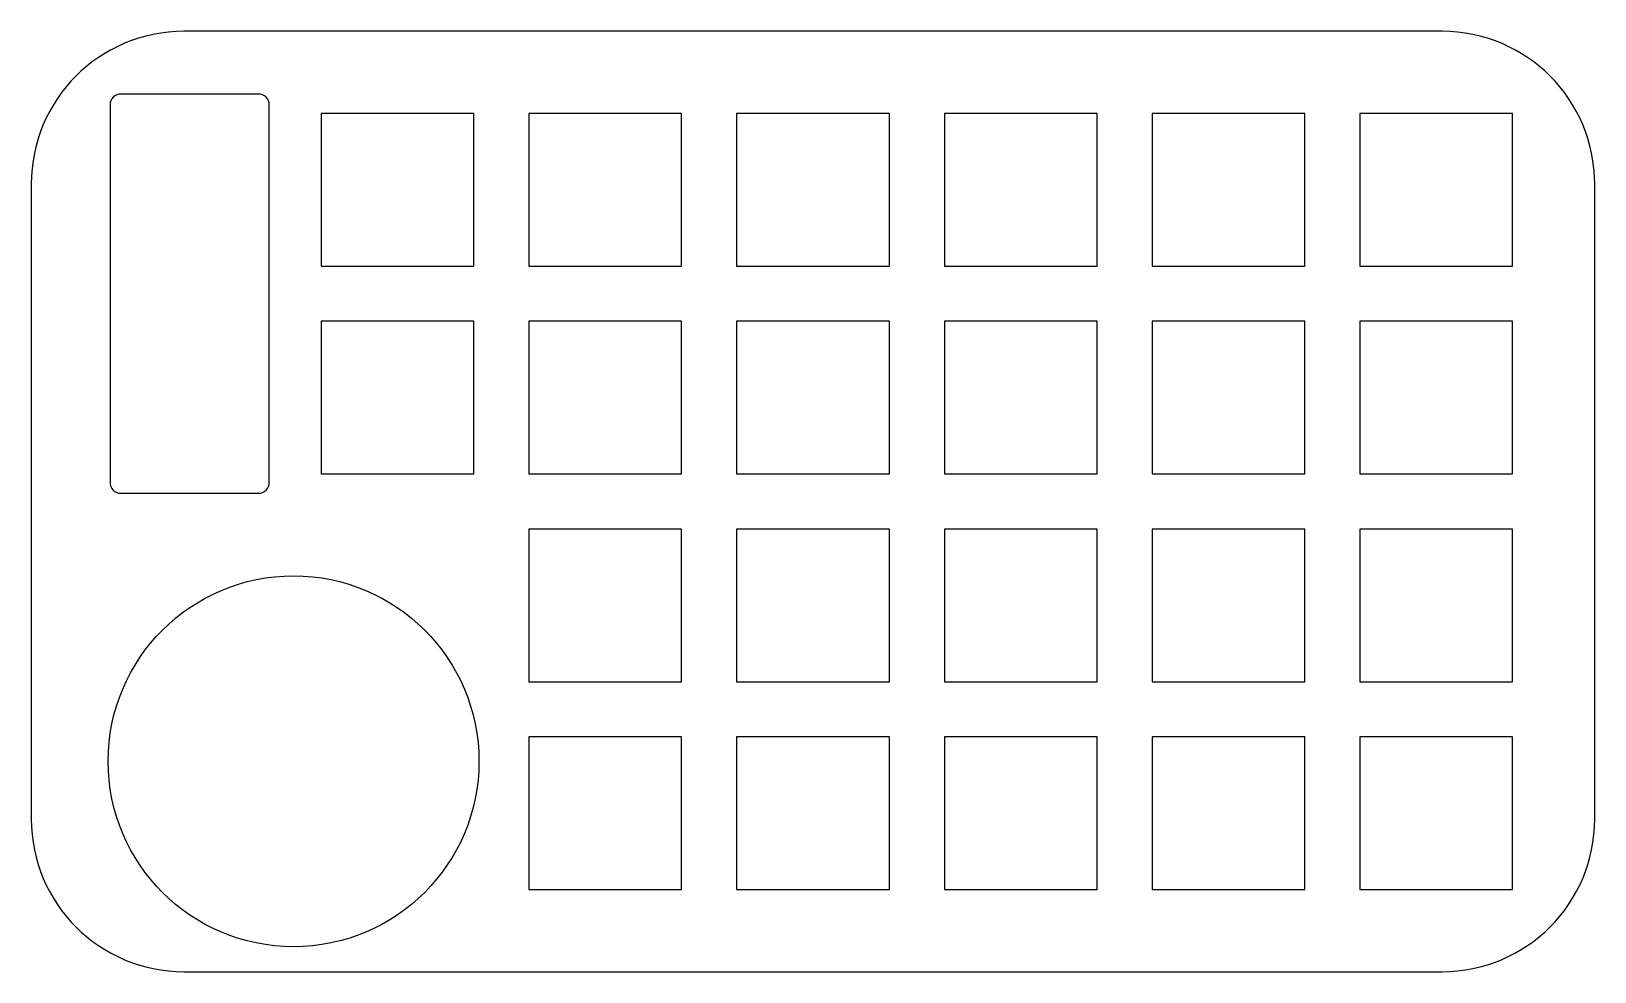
# Model space of a CAD drawing. Header units: millimetres. Extents: x 185 to 329, y -15 to 72.
import ezdxf

# ---------------------------------------------------------------- set-up
doc = ezdxf.new("R2010")
doc.units = ezdxf.units.MM

msp = doc.modelspace()

# ---------------------------------------------------------------- linework, layer by layer
for p, q in [((314.825, 71.675), (199.475, 71.675)), ((192.7, 64.925), (192.7, 30.325)), ((206.3, 65.925), (193.7, 65.925)), ((207.3, 30.325), (207.3, 64.925)), ((226.05, 64.15), (212.05, 64.15)), ((212.05, 64.15), (212.05, 50.15)), ((226.05, 50.15), (226.05, 64.15)), ((245.1, 64.15), (231.1, 64.15)), ((231.1, 64.15), (231.1, 50.15)), ((245.1, 50.15), (245.1, 64.15)), ((264.15, 64.15), (250.15, 64.15)), ((250.15, 64.15), (250.15, 50.15)), ((264.15, 50.15), (264.15, 64.15)), ((283.2, 64.15), (269.2, 64.15)), ((269.2, 64.15), (269.2, 50.15)), ((283.2, 50.15), (283.2, 64.15)), ((302.25, 64.15), (288.25, 64.15)), ((288.25, 64.15), (288.25, 50.15)), ((302.25, 50.15), (302.25, 64.15)), ((321.3, 64.15), (307.3, 64.15)), ((307.3, 64.15), (307.3, 50.15)), ((321.3, 50.15), (321.3, 64.15)), ((185.475, 57.675), (185.475, -0.525)), ((328.825, -0.525), (328.825, 57.675)), ((212.05, 50.15), (226.05, 50.15)), ((231.1, 50.15), (245.1, 50.15)), ((250.15, 50.15), (264.15, 50.15)), ((269.2, 50.15), (283.2, 50.15)), ((288.25, 50.15), (302.25, 50.15)), ((307.3, 50.15), (321.3, 50.15)), ((226.05, 45.1), (212.05, 45.1)), ((212.05, 45.1), (212.05, 31.1)), ((226.05, 31.1), (226.05, 45.1)), ((245.1, 45.1), (231.1, 45.1)), ((231.1, 45.1), (231.1, 31.1)), ((245.1, 31.1), (245.1, 45.1)), ((264.15, 45.1), (250.15, 45.1)), ((250.15, 45.1), (250.15, 31.1)), ((264.15, 31.1), (264.15, 45.1)), ((283.2, 45.1), (269.2, 45.1)), ((269.2, 45.1), (269.2, 31.1)), ((283.2, 31.1), (283.2, 45.1)), ((302.25, 45.1), (288.25, 45.1)), ((288.25, 45.1), (288.25, 31.1)), ((302.25, 31.1), (302.25, 45.1)), ((321.3, 45.1), (307.3, 45.1)), ((307.3, 45.1), (307.3, 31.1)), ((321.3, 31.1), (321.3, 45.1)), ((212.05, 31.1), (226.05, 31.1)), ((231.1, 31.1), (245.1, 31.1)), ((250.15, 31.1), (264.15, 31.1)), ((269.2, 31.1), (283.2, 31.1)), ((288.25, 31.1), (302.25, 31.1)), ((307.3, 31.1), (321.3, 31.1)), ((193.7, 29.325), (206.3, 29.325)), ((245.1, 26.05), (231.1, 26.05)), ((231.1, 26.05), (231.1, 12.05)), ((245.1, 12.05), (245.1, 26.05)), ((264.15, 26.05), (250.15, 26.05)), ((250.15, 26.05), (250.15, 12.05)), ((264.15, 12.05), (264.15, 26.05)), ((283.2, 26.05), (269.2, 26.05)), ((269.2, 26.05), (269.2, 12.05)), ((283.2, 12.05), (283.2, 26.05)), ((302.25, 26.05), (288.25, 26.05)), ((288.25, 26.05), (288.25, 12.05)), ((302.25, 12.05), (302.25, 26.05)), ((321.3, 26.05), (307.3, 26.05)), ((307.3, 26.05), (307.3, 12.05)), ((321.3, 12.05), (321.3, 26.05)), ((231.1, 12.05), (245.1, 12.05)), ((250.15, 12.05), (264.15, 12.05)), ((269.2, 12.05), (283.2, 12.05)), ((288.25, 12.05), (302.25, 12.05)), ((307.3, 12.05), (321.3, 12.05)), ((245.1, 7), (231.1, 7)), ((231.1, 7), (231.1, -7)), ((245.1, -7), (245.1, 7)), ((264.15, 7), (250.15, 7)), ((250.15, 7), (250.15, -7)), ((264.15, -7), (264.15, 7)), ((283.2, 7), (269.2, 7)), ((269.2, 7), (269.2, -7)), ((283.2, -7), (283.2, 7)), ((302.25, 7), (288.25, 7)), ((288.25, 7), (288.25, -7)), ((302.25, -7), (302.25, 7)), ((321.3, 7), (307.3, 7)), ((307.3, 7), (307.3, -7)), ((321.3, -7), (321.3, 7)), ((231.1, -7), (245.1, -7)), ((250.15, -7), (264.15, -7)), ((269.2, -7), (283.2, -7)), ((288.25, -7), (302.25, -7)), ((307.3, -7), (321.3, -7)), ((199.475, -14.525), (314.825, -14.525))]:
    msp.add_line(p, q)
msp.add_circle((209.525, 4.763), 17)
for centre, radius, start, end in [((199.475, 57.675), 14, 90, 180), ((314.825, 57.675), 14, 0, 90), ((193.7, 64.925), 1, 90, 180), ((206.3, 64.925), 1, 0, 90), ((193.7, 30.325), 1, 180, 270), ((206.3, 30.325), 1, 270, 360), ((199.475, -0.525), 14, 180, 270), ((314.825, -0.525), 14, 270, 360)]:
    msp.add_arc(centre, radius, start, end)

doc.saveas('drawing.dxf')
